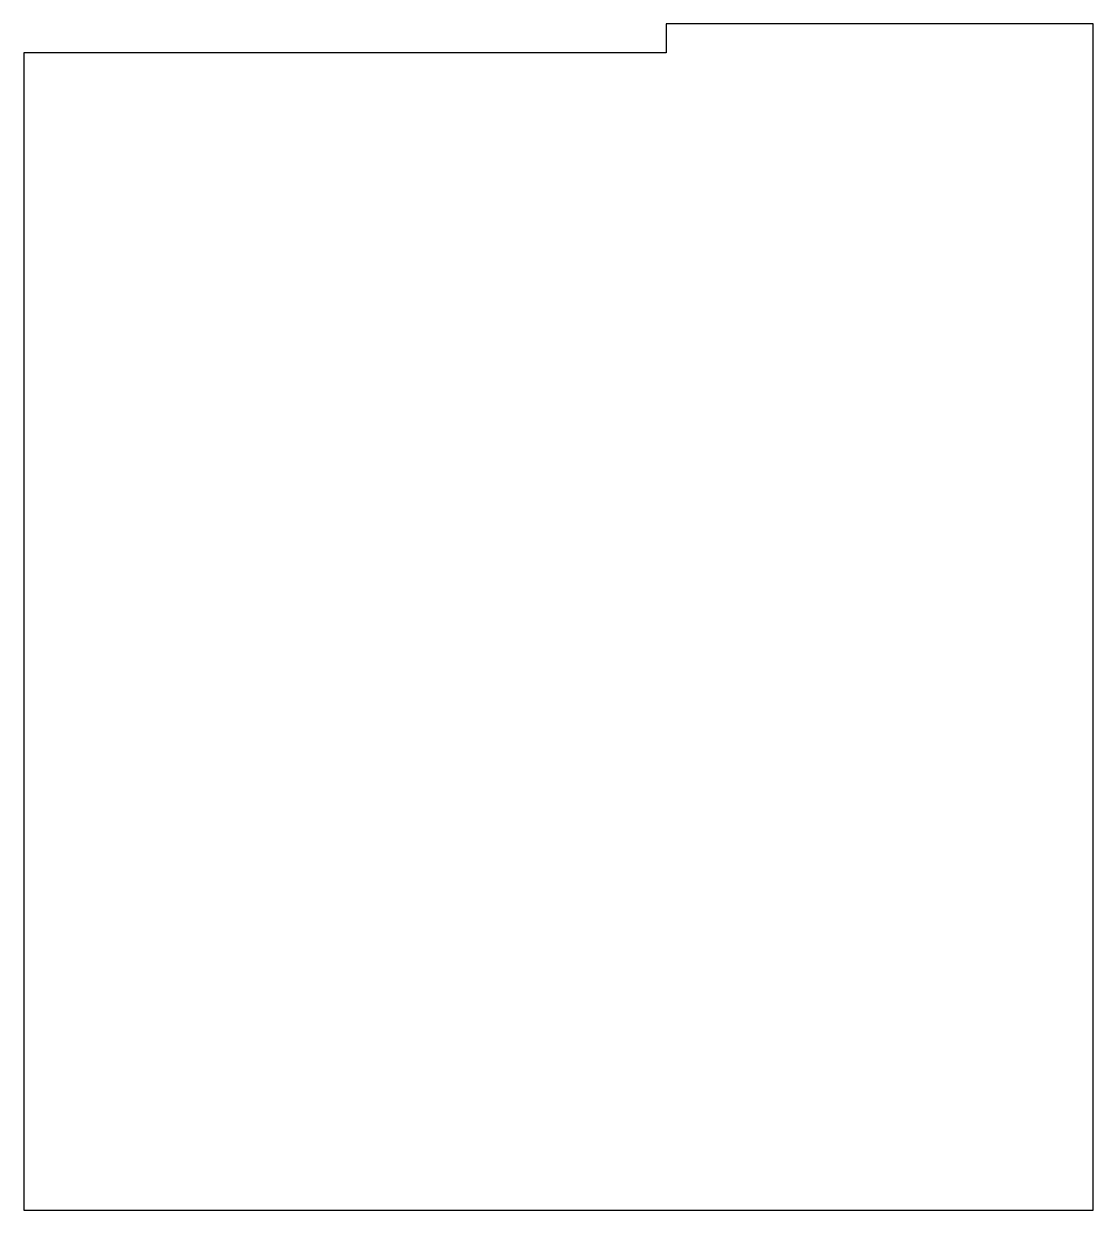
# Model space of a CAD drawing. Extents: x 132 to 141.7, y 105.9 to 116.7.
import ezdxf

# ---------------------------------------------------------------- set-up
doc = ezdxf.new("R2010")
doc.units = 0
doc.layers.add('Layer_1', color=7, linetype='CONTINUOUS')

msp = doc.modelspace()

# ---------------------------------------------------------------- linework, layer by layer
at = {"layer": 'Layer_1', "color": 7}
msp.add_lwpolyline([(137.786003, 116.421419), (133.024809, 116.421419), (131.966087, 116.421419), (131.966087, 105.937109), (141.656506, 105.937109), (141.656506, 116.685895), (137.786003, 116.685895), (137.786003, 116.421419), (137.786003, 116.421419)], dxfattribs=at)

doc.saveas('drawing.dxf')
